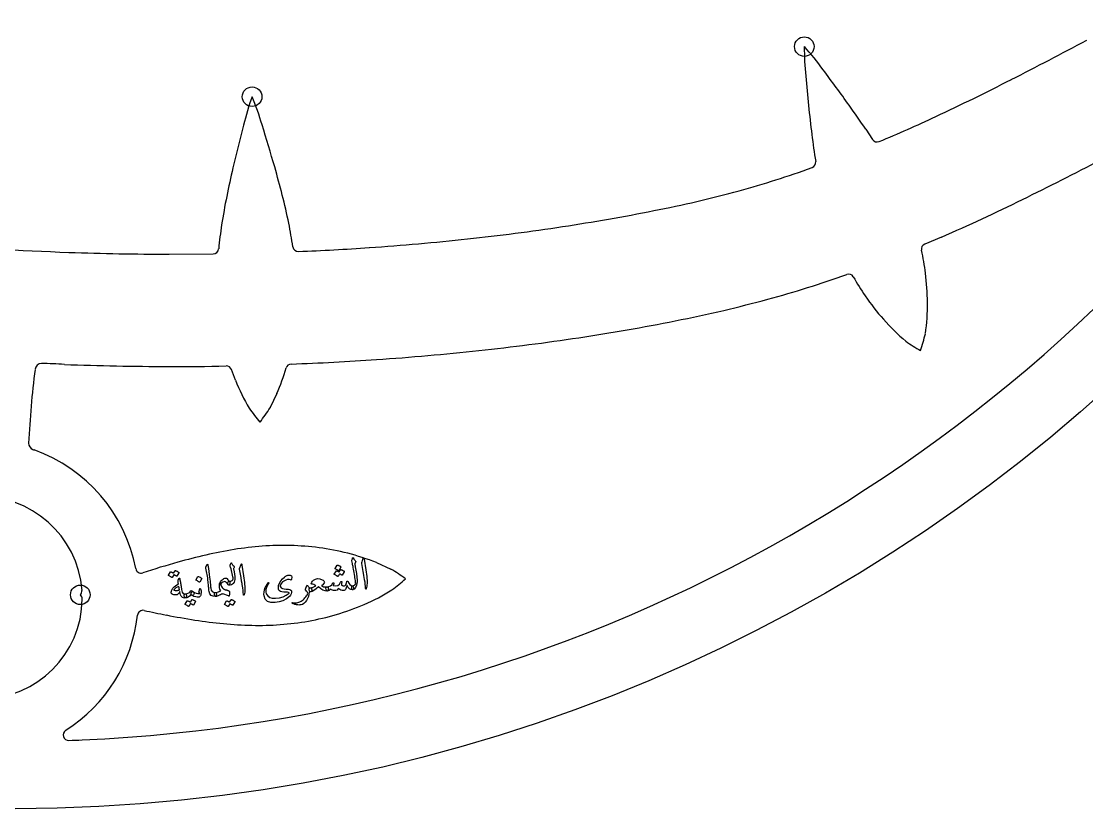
# Model space of a CAD drawing. Header units: millimetres. Extents: x -74 to 74, y -74 to 74.
# Drawn here: x 0.29 to 48.87, y -74.25 to -38.33 of the extents above; entities that cross this region are included whole.
import ezdxf

# ---------------------------------------------------------------- set-up
doc = ezdxf.new("R2010")
doc.units = ezdxf.units.MM
for name, color, linetype in [('CUT_INNER', 6, 'Continuous'), ('CUT_OUTER', 1, 'Continuous'), ('ENGRAVE', 7, 'Continuous'), ('TEXT', 5, 'Continuous')]:
    doc.layers.add(name, color=color, linetype=linetype)

msp = doc.modelspace()

# ---------------------------------------------------------------- linework, layer by layer
at = {"layer": 'CUT_INNER'}
for points in [[(38.79, -43.252), (39.095, -43.719)], [(42.244, -48.173), (41.48, -48.494)], [(7.021, -48.954), (9.039, -48.939)], [(10.05, -54.702), (9.871, -54.215)], [(11.943, -55.31), (11.635, -55.954), (11.633, -55.959)], [(16.484, -63.023), (17.136, -63.315), (17.14, -63.317)], [(2.977, -64.491), (2.979, -64.49)], [(2.986, -64.5), (2.977, -64.491)]]:
    msp.add_lwpolyline(points, dxfattribs=at)
for centre, radius, start, end in [((-63.415, 171.722), 238.94, 297.09926, 298.02881), ((47.304, -39.599), 11.313, 179.4165, 186.2927), ((27.645, -47.118), 11.312, 35.5637, 42.4473), ((0, -0.002), 71.176, 272.46126, 325.38239), ((-31.295, -91.707), 85.214, 35.55302, 36.90329), ((131.55, -32.474), 95.856, 185.00638, 185.80847), ((-3.881, 55.385), 108.255, 295.06552, 297.09811), ((21.423, -45.661), 11.303, 159.8733, 166.7556), ((0.381, -46.178), 11.322, 16.0266, 22.9041), ((94.786, -36.265), 58.898, 185.75838, 187.05413), ((2.431, -67.614), 43.766, 33.8232, 35.5644), ((19.584, 4.636), 52.345, 292.2456, 295.3328), ((97.771, -65.734), 90.243, 165.45527, 166.73024), ((-70.067, -68.484), 85.214, 16.01441, 17.36468), ((67.978, -39.611), 31.882, 187.0036, 189.2358), ((39.304, -43.582), 0.25, 213.1425, 292.7333), ((-21.796, 91.185), 153.407, 296.20214, 297.69718), ((52.574, -55.055), 43.801, 166.7563, 168.4948), ((-30.225, -57.058), 43.766, 14.2846, 16.0258), ((21.288, -3.396), 44.246, 285.383, 289.8925), ((36.263, -44.766), 0.25, 288.8882, 8.718), ((18.485, 7.488), 55.485, 281.0614, 285.1921), ((36.489, -51.785), 27.387, 168.4866, 171.2428), ((-14.328, -53.014), 27.362, 11.5317, 14.2927), ((6.175, 34.36), 90.071, 293.60647, 296.19816), ((11.847, 39.417), 88.094, 278.56745, 281.31436), ((-3.506, -50.861), 16.328, 7.9075, 11.7182), ((25.841, -50.194), 16.621, 171.0746, 174.8951), ((9.603, 54.207), 103.054, 276.14202, 278.57629), ((7.022, 81.051), 130.001, 265.03182, 267.98825), ((8.168, 67.409), 116.334, 273.93723, 276.14886), ((41.577, -48.724), 0.25, 112.7337, 192.0529), ((7.213, 85.808), 134.762, 267.97841, 269.91845), ((9.037, -48.689), 0.25, 270.4054, 354.1205), ((12.914, -48.577), 0.25, 188.6628, 272.3964), ((9.629, 41.286), 90.173, 272.09454, 274.15117), ((32.112, -50.943), 9.472, 6.8313, 13.2224), ((21.664, -4.678), 48.032, 285.2838, 289.79), ((38.007, -50.109), 0.25, 29.8076, 108.8882), ((46.379, -45.525), 9.294, 208.6749, 215.0274), ((30.283, -51.241), 11.323, 0.3852, 7.2277), ((48.093, -44.428), 11.328, 214.5976, 221.4327), ((13.837, 25.936), 79.628, 283.42036, 284.9103), ((32.408, -51.261), 9.198, 351.7606, 0.6001), ((18.2, 8.811), 61.958, 281.07681, 283.17087), ((46.525, -45.858), 9.206, 221.2161, 230.098), ((11.829, 39.523), 93.323, 278.55041, 281.29269), ((9.591, 54.306), 108.274, 276.12843, 278.55885), ((45.326, -46.295), 8.128, 234.6112, 240.2734), ((32.251, -50.414), 9.51, 341.999, 346.8375), ((8.163, 67.469), 121.515, 273.92674, 276.135), ((8.736, 56.212), 110.245, 272.00103, 274.03057), ((45.855, -59.827), 45.293, 172.8716, 177.1488), ((1.207, -54.238), 0.297, 90.6705, 173.8101), ((1.082, -68.974), 15.033, 85.5273, 89.5371), ((7.213, 85.805), 139.879, 267.9688, 269.90899), ((7.607, 28.555), 82.632, 269.57257, 271.40322), ((9.636, -54.302), 0.25, 20.1885, 91.3919), ((3.072, -51.509), 9.651, 336.8052, 344.1757), ((12.596, -54.216), 0.25, 92.3971, 162.5948), ((18.605, -51.302), 9.206, 201.6775, 210.5594), ((17.329, -51.312), 8.128, 215.0726, 220.7348), ((3.63, -50.821), 9.51, 322.4604, 327.2989), ((0.915, -57.582), 0.297, 178.387, 249.3882), ((1.284, -56.63), 1.318, 248.9331, 251.8248), ((-1.542, -64.632), 7.169, 10.7261, 70.3107), ((-1.542, -64.632), 4.609, 4.2493, 359.3534), ((13.082, -81.698), 19.517, 99.1199, 102.9526), ((12.418, -77.575), 15.342, 94.2744, 99.1115), ((12.246, -75.328), 13.088, 88.5987, 94.2571), ((12.268, -74.242), 12.002, 82.3577, 88.5773), ((12.324, -73.806), 11.562, 75.7555, 82.3477), ((12.541, -73), 10.728, 68.4346, 75.8164), ((19.339, -105.349), 43.988, 105.7076, 107.8948), ((14.84, -89.343), 27.362, 102.9525, 105.7136), ((5.747, -63.25), 0.25, 190.9025, 287.6603), ((12.203, -71.445), 9.51, 53.8812, 58.7197), ((12.354, -57.737), 8.128, 306.4934, 312.1556), ((2.805, -64.311), 0.249, 314.1092, 4.6489), ((2.816, -64.683), 0.25, 359.6484, 46.9998), ((12.311, -56.462), 9.206, 293.0983, 301.9803), ((11.44, -54.527), 11.328, 286.4798, 293.315), ((-1.542, -64.632), 7.168, 302.5537, 353.6612), ((5.831, -65.45), 0.25, 77.9664, 174.0891), ((15.639, -20.338), 45.915, 257.7331, 259.0277), ((13.426, -32.082), 33.964, 258.9223, 261.1551), ((11.32, -54.131), 11.742, 280.0795, 286.4897), ((11.713, -43.099), 22.815, 261.1512, 264.4432), ((11.161, -48.756), 17.131, 264.4471, 268.7904), ((11.093, -51.844), 14.043, 268.8033, 274.0732), ((11.203, -53.447), 12.436, 274.0935, 280.0607), ((2.45, -70.885), 0.25, 122.6997, 271.9336), ((0.888, -22.239), 48.921, 271.8405, 272.5415)]:
    msp.add_arc(centre, radius, start, end, dxfattribs=at)
at = {"layer": 'CUT_OUTER'}
msp.add_circle((0, 0), 74.25, dxfattribs=at)
at = {"layer": 'ENGRAVE'}
for centre in [(35.991, -39.483), (10.81, -41.771), (2.977, -64.491)]:
    msp.add_circle(centre, 0.446, dxfattribs=at)
at = {"layer": 'TEXT'}
for points in [[(8.765, -63.112), (8.769, -63.105), (8.772, -63.101), (8.775, -63.099), (8.779, -63.099), (8.784, -63.101), (8.788, -63.109), (8.793, -63.122), (8.797, -63.141), (8.822, -63.293), (8.842, -63.434), (8.859, -63.563), (8.873, -63.681), (8.883, -63.782), (8.892, -63.872), (8.9, -63.952), (8.907, -64.022), (8.913, -64.081), (8.918, -64.129), (8.922, -64.167), (8.925, -64.195), (8.947, -64.277), (8.99, -64.336), (9.054, -64.372), (9.139, -64.385), (9.163, -64.39), (9.179, -64.404), (9.186, -64.426), (9.186, -64.457), (9.179, -64.506), (9.17, -64.541), (9.16, -64.562), (9.148, -64.57), (9.029, -64.56), (8.94, -64.517), (8.88, -64.442), (8.85, -64.334), (8.843, -64.282), (8.837, -64.23), (8.831, -64.177), (8.826, -64.125), (8.821, -64.072), (8.816, -64.02), (8.811, -63.967), (8.806, -63.914), (8.797, -63.812), (8.788, -63.721), (8.777, -63.641), (8.765, -63.57), (8.752, -63.502), (8.736, -63.43), (8.72, -63.354), (8.701, -63.273), (8.698, -63.258), (8.698, -63.245), (8.7, -63.233), (8.705, -63.221)], [(9.865, -63.039), (9.868, -63.041), (9.872, -63.045), (9.877, -63.051), (9.882, -63.061), (9.9, -63.095), (9.923, -63.128), (9.952, -63.161), (9.987, -63.193), (9.996, -63.204), (10.001, -63.216), (10, -63.229), (9.994, -63.242), (9.976, -63.27), (9.964, -63.292), (9.957, -63.306), (9.956, -63.314), (9.988, -63.445), (10.01, -63.558), (10.023, -63.653), (10.026, -63.729), (10.021, -63.794), (10.008, -63.857), (9.985, -63.917), (9.954, -63.974), (9.919, -64.012), (9.874, -64.037), (9.816, -64.048), (9.748, -64.046), (9.734, -64.041), (9.723, -64.031), (9.714, -64.015), (9.709, -63.994), (9.706, -63.969), (9.706, -63.947), (9.709, -63.927), (9.715, -63.91), (9.723, -63.895), (9.736, -63.884), (9.754, -63.877), (9.777, -63.874), (9.844, -63.866), (9.897, -63.846), (9.933, -63.813), (9.954, -63.767), (9.951, -63.751), (9.948, -63.736), (9.946, -63.722), (9.944, -63.709), (9.941, -63.697), (9.939, -63.685), (9.937, -63.675), (9.934, -63.666), (9.855, -63.306), (9.852, -63.295), (9.85, -63.285), (9.846, -63.275), (9.843, -63.266), (9.839, -63.257), (9.836, -63.249), (9.832, -63.241), (9.829, -63.234), (9.811, -63.194), (9.807, -63.181), (9.805, -63.169), (9.805, -63.159), (9.806, -63.149), (9.813, -63.132), (9.819, -63.116), (9.825, -63.102), (9.83, -63.089), (9.835, -63.078), (9.84, -63.068), (9.845, -63.059), (9.849, -63.052), (9.854, -63.047), (9.858, -63.043), (9.861, -63.04), (9.865, -63.039)], [(10.292, -63.139), (10.31, -63.1), (10.325, -63.086), (10.337, -63.097), (10.347, -63.133), (10.419, -63.631), (10.462, -63.938), (10.48, -64.183), (10.474, -64.368), (10.443, -64.492), (10.436, -64.502), (10.431, -64.507), (10.425, -64.509), (10.421, -64.505), (10.417, -64.499), (10.414, -64.491), (10.412, -64.482), (10.411, -64.471), (10.406, -64.382), (10.398, -64.288), (10.385, -64.189), (10.367, -64.085), (10.363, -64.058), (10.351, -63.984), (10.332, -63.865), (10.305, -63.699), (10.242, -63.33), (10.24, -63.311), (10.24, -63.293), (10.242, -63.276), (10.247, -63.261)], [(14.691, -63.141), (14.693, -63.138), (14.697, -63.136), (14.701, -63.136), (14.707, -63.136), (14.728, -63.142), (14.748, -63.15), (14.767, -63.158), (14.786, -63.167), (14.804, -63.177), (14.822, -63.188), (14.839, -63.199), (14.857, -63.212), (14.861, -63.217), (14.863, -63.222), (14.863, -63.226), (14.861, -63.231), (14.771, -63.391), (14.768, -63.394), (14.763, -63.394), (14.757, -63.392), (14.75, -63.388), (14.744, -63.384), (14.735, -63.378), (14.722, -63.371), (14.706, -63.361), (14.686, -63.35), (14.662, -63.337), (14.634, -63.322), (14.603, -63.305), (14.598, -63.302), (14.596, -63.299), (14.596, -63.296), (14.598, -63.293)], [(15.361, -62.911), (15.373, -62.877), (15.382, -62.85), (15.389, -62.83), (15.393, -62.817), (15.396, -62.809), (15.4, -62.803), (15.406, -62.799), (15.412, -62.797), (15.42, -62.798), (15.426, -62.802), (15.432, -62.808), (15.436, -62.817), (15.455, -62.86), (15.477, -62.898), (15.503, -62.932), (15.531, -62.962), (15.539, -62.971), (15.542, -62.982), (15.539, -62.995), (15.531, -63.009), (15.489, -63.075), (15.494, -63.103), (15.498, -63.131), (15.503, -63.158), (15.507, -63.185), (15.512, -63.211), (15.516, -63.236), (15.52, -63.262), (15.524, -63.286), (15.564, -63.514), (15.59, -63.693), (15.603, -63.822), (15.602, -63.902), (15.57, -64.047), (15.525, -64.156), (15.466, -64.228), (15.394, -64.263), (15.392, -64.263), (15.39, -64.263), (15.388, -64.263), (15.386, -64.263), (15.373, -64.252), (15.364, -64.226), (15.359, -64.185), (15.357, -64.129), (15.358, -64.108), (15.363, -64.093), (15.372, -64.083), (15.385, -64.079), (15.436, -64.066), (15.479, -64.045), (15.512, -64.016), (15.536, -63.979), (15.532, -63.936), (15.527, -63.888), (15.519, -63.833), (15.511, -63.773), (15.5, -63.707), (15.488, -63.636), (15.475, -63.56), (15.46, -63.478), (15.446, -63.398), (15.434, -63.326), (15.422, -63.261), (15.412, -63.206), (15.403, -63.158), (15.396, -63.118), (15.39, -63.087), (15.386, -63.063), (15.36, -62.948), (15.359, -62.936), (15.359, -62.926), (15.359, -62.918), (15.361, -62.911)], [(15.867, -62.865), (15.884, -62.827), (15.9, -62.813), (15.912, -62.823), (15.922, -62.859), (15.994, -63.358), (16.037, -63.664), (16.055, -63.909), (16.049, -64.094), (16.017, -64.218), (16.011, -64.228), (16.005, -64.234), (16, -64.235), (15.995, -64.231), (15.992, -64.225), (15.989, -64.218), (15.987, -64.208), (15.986, -64.197), (15.981, -64.108), (15.973, -64.014), (15.959, -63.915), (15.942, -63.811), (15.938, -63.784), (15.926, -63.711), (15.907, -63.591), (15.88, -63.425), (15.817, -63.057), (15.815, -63.037), (15.815, -63.019), (15.817, -63.002), (15.822, -62.987)], [(7.298, -63.393), (7.301, -63.39), (7.304, -63.389), (7.309, -63.388), (7.314, -63.388), (7.335, -63.395), (7.355, -63.402), (7.374, -63.41), (7.393, -63.419), (7.411, -63.429), (7.429, -63.44), (7.446, -63.452), (7.464, -63.465), (7.467, -63.469), (7.469, -63.473), (7.468, -63.478), (7.467, -63.483), (7.376, -63.644), (7.373, -63.646), (7.37, -63.646), (7.364, -63.644), (7.357, -63.64), (7.353, -63.637), (7.345, -63.632), (7.335, -63.626), (7.322, -63.618), (7.305, -63.61), (7.286, -63.599), (7.263, -63.588), (7.237, -63.574), (7.165, -63.699), (7.162, -63.703), (7.157, -63.704), (7.152, -63.702), (7.145, -63.698), (7.139, -63.694), (7.13, -63.688), (7.117, -63.681), (7.101, -63.671), (7.081, -63.66), (7.057, -63.647), (7.029, -63.632), (6.997, -63.615), (6.994, -63.612), (6.992, -63.609), (6.993, -63.606), (6.995, -63.603), (7.088, -63.449), (7.09, -63.446), (7.093, -63.444), (7.098, -63.443), (7.104, -63.444), (7.121, -63.448), (7.138, -63.454), (7.154, -63.461), (7.17, -63.468), (7.186, -63.476), (7.201, -63.485), (7.216, -63.495), (7.23, -63.505)], [(12.562, -63.811), (12.495, -63.792), (12.421, -63.795), (12.341, -63.819), (12.253, -63.865), (12.199, -63.908), (12.154, -63.957), (12.119, -64.014), (12.094, -64.078), (12.091, -64.091), (12.092, -64.104), (12.095, -64.117), (12.1, -64.131), (12.135, -64.173), (12.191, -64.204), (12.269, -64.222), (12.368, -64.229), (12.465, -64.234), (12.537, -64.25), (12.582, -64.275), (12.601, -64.31), (12.607, -64.384), (12.595, -64.451), (12.567, -64.511), (12.521, -64.564), (12.374, -64.675), (12.216, -64.76), (12.046, -64.817), (11.865, -64.848), (11.665, -64.844), (11.513, -64.792), (11.409, -64.691), (11.353, -64.541), (11.347, -64.458), (11.354, -64.367), (11.376, -64.268), (11.413, -64.161), (11.426, -64.131), (11.439, -64.102), (11.453, -64.074), (11.468, -64.047), (11.483, -64.022), (11.498, -63.996), (11.514, -63.972), (11.531, -63.948), (11.541, -63.938), (11.549, -63.934), (11.557, -63.935), (11.564, -63.942), (11.568, -63.951), (11.569, -63.96), (11.568, -63.97), (11.564, -63.979), (11.486, -64.119), (11.442, -64.243), (11.432, -64.353), (11.456, -64.448), (11.521, -64.546), (11.612, -64.612), (11.731, -64.648), (11.876, -64.653), (12.06, -64.629), (12.225, -64.583), (12.37, -64.514), (12.496, -64.424), (12.504, -64.416), (12.506, -64.409), (12.504, -64.402), (12.497, -64.395), (12.469, -64.383), (12.42, -64.374), (12.352, -64.368), (12.264, -64.365), (12.173, -64.359), (12.104, -64.341), (12.055, -64.313), (12.027, -64.274), (12.013, -64.228), (12.007, -64.178), (12.01, -64.126), (12.021, -64.072), (12.062, -63.963), (12.12, -63.862), (12.197, -63.769), (12.291, -63.683), (12.317, -63.663), (12.341, -63.645), (12.365, -63.629), (12.389, -63.617), (12.411, -63.606), (12.433, -63.599), (12.454, -63.593), (12.474, -63.59), (12.552, -63.593), (12.601, -63.625), (12.622, -63.685), (12.614, -63.774), (12.606, -63.798), (12.594, -63.812), (12.58, -63.817), (12.562, -63.811)], [(14.842, -63.346), (14.845, -63.344), (14.848, -63.342), (14.853, -63.341), (14.859, -63.342), (14.879, -63.348), (14.899, -63.355), (14.918, -63.364), (14.937, -63.373), (14.955, -63.382), (14.973, -63.393), (14.991, -63.405), (15.008, -63.418), (15.011, -63.422), (15.013, -63.427), (15.013, -63.431), (15.011, -63.437), (14.921, -63.597), (14.918, -63.599), (14.914, -63.599), (14.909, -63.597), (14.902, -63.594), (14.897, -63.591), (14.89, -63.587), (14.881, -63.582), (14.869, -63.575), (14.855, -63.567), (14.838, -63.557), (14.818, -63.547), (14.796, -63.535), (14.73, -63.653), (14.727, -63.656), (14.722, -63.657), (14.717, -63.655), (14.71, -63.65), (14.704, -63.647), (14.694, -63.641), (14.682, -63.633), (14.665, -63.624), (14.646, -63.612), (14.622, -63.599), (14.594, -63.584), (14.562, -63.567), (14.559, -63.564), (14.557, -63.561), (14.557, -63.558), (14.559, -63.555), (14.652, -63.403), (14.655, -63.4), (14.659, -63.398), (14.663, -63.398), (14.669, -63.398), (14.683, -63.403), (14.698, -63.408), (14.712, -63.413), (14.726, -63.419), (14.74, -63.425), (14.754, -63.432), (14.767, -63.44), (14.78, -63.448)], [(7.48, -63.751), (7.491, -63.738), (7.5, -63.736), (7.508, -63.745), (7.513, -63.766), (7.515, -63.779), (7.518, -63.796), (7.522, -63.818), (7.527, -63.845), (7.533, -63.877), (7.54, -63.915), (7.548, -63.958), (7.556, -64.006), (7.564, -64.053), (7.571, -64.096), (7.578, -64.133), (7.583, -64.165), (7.588, -64.193), (7.591, -64.215), (7.594, -64.232), (7.596, -64.244), (7.61, -64.318), (7.628, -64.375), (7.65, -64.415), (7.676, -64.439), (7.693, -64.448), (7.714, -64.453), (7.739, -64.455), (7.766, -64.453), (7.783, -64.455), (7.796, -64.462), (7.806, -64.475), (7.811, -64.494), (7.814, -64.516), (7.815, -64.539), (7.813, -64.562), (7.808, -64.586), (7.801, -64.606), (7.794, -64.622), (7.785, -64.632), (7.776, -64.637), (7.722, -64.639), (7.675, -64.632), (7.636, -64.615), (7.603, -64.588), (7.574, -64.548), (7.55, -64.495), (7.53, -64.428), (7.513, -64.348), (7.487, -64.399), (7.459, -64.439), (7.431, -64.468), (7.401, -64.487), (7.377, -64.495), (7.348, -64.499), (7.314, -64.499), (7.276, -64.495), (7.236, -64.488), (7.202, -64.48), (7.175, -64.469), (7.153, -64.456), (7.136, -64.44), (7.124, -64.423), (7.118, -64.405), (7.117, -64.386), (7.121, -64.362), (7.128, -64.335), (7.138, -64.306), (7.151, -64.274), (7.165, -64.242), (7.178, -64.216), (7.19, -64.196), (7.199, -64.183), (7.254, -64.13), (7.313, -64.079), (7.378, -64.031), (7.448, -63.986), (7.444, -63.947), (7.44, -63.914), (7.438, -63.885), (7.436, -63.862), (7.436, -63.843), (7.439, -63.825), (7.444, -63.809), (7.451, -63.796)], [(7.469, -64.111), (7.396, -64.14), (7.334, -64.174), (7.285, -64.214), (7.246, -64.259), (7.244, -64.265), (7.244, -64.27), (7.247, -64.275), (7.253, -64.279), (7.275, -64.287), (7.299, -64.293), (7.324, -64.297), (7.351, -64.298), (7.379, -64.297), (7.41, -64.294), (7.441, -64.288), (7.475, -64.281), (7.48, -64.279), (7.486, -64.275), (7.491, -64.271), (7.497, -64.265), (7.495, -64.248), (7.492, -64.231), (7.489, -64.213), (7.486, -64.194), (7.482, -64.174), (7.478, -64.154), (7.474, -64.132), (7.469, -64.111)], [(8.343, -63.664), (8.345, -63.661), (8.349, -63.659), (8.353, -63.658), (8.359, -63.659), (8.4, -63.673), (8.438, -63.691), (8.474, -63.712), (8.508, -63.738), (8.512, -63.742), (8.514, -63.745), (8.513, -63.75), (8.511, -63.754), (8.423, -63.914), (8.419, -63.918), (8.415, -63.919), (8.409, -63.917), (8.402, -63.913), (8.396, -63.909), (8.387, -63.904), (8.374, -63.896), (8.358, -63.886), (8.338, -63.875), (8.314, -63.862), (8.286, -63.847), (8.255, -63.83), (8.251, -63.827), (8.248, -63.824), (8.248, -63.821), (8.25, -63.818)], [(9.387, -64.01), (9.391, -64.04), (9.402, -64.074), (9.42, -64.111), (9.446, -64.153), (9.457, -64.168), (9.468, -64.183), (9.48, -64.196), (9.492, -64.208), (9.505, -64.219), (9.518, -64.229), (9.531, -64.239), (9.545, -64.246), (9.551, -64.249), (9.559, -64.252), (9.568, -64.255), (9.58, -64.258), (9.593, -64.261), (9.608, -64.265), (9.626, -64.268), (9.644, -64.272), (9.659, -64.276), (9.673, -64.279), (9.686, -64.283), (9.698, -64.287), (9.71, -64.291), (9.72, -64.296), (9.73, -64.3), (9.74, -64.305), (9.756, -64.313), (9.767, -64.325), (9.775, -64.34), (9.778, -64.358), (9.778, -64.409), (9.777, -64.454), (9.773, -64.493), (9.768, -64.527), (9.764, -64.54), (9.757, -64.548), (9.748, -64.549), (9.736, -64.545), (9.646, -64.503), (9.574, -64.474), (9.519, -64.457), (9.481, -64.453), (9.448, -64.457), (9.41, -64.469), (9.366, -64.486), (9.316, -64.51), (9.29, -64.523), (9.266, -64.534), (9.244, -64.544), (9.222, -64.552), (9.202, -64.559), (9.183, -64.564), (9.165, -64.568), (9.148, -64.57), (9.136, -64.567), (9.126, -64.559), (9.116, -64.546), (9.107, -64.526), (9.1, -64.503), (9.096, -64.48), (9.095, -64.457), (9.097, -64.435), (9.101, -64.415), (9.11, -64.4), (9.123, -64.39), (9.139, -64.385), (9.216, -64.372), (9.282, -64.354), (9.337, -64.331), (9.381, -64.304), (9.344, -64.229), (9.324, -64.152), (9.32, -64.072), (9.333, -63.99), (9.356, -63.942), (9.372, -63.929), (9.383, -63.952), (9.387, -64.01)], [(9.383, -64.008), (9.379, -64.025), (9.373, -64.037), (9.366, -64.044), (9.356, -64.047), (9.339, -64.042), (9.329, -64.031), (9.327, -64.014), (9.331, -63.99), (9.348, -63.943), (9.372, -63.898), (9.404, -63.855), (9.443, -63.815), (9.486, -63.779), (9.528, -63.753), (9.572, -63.736), (9.616, -63.728), (9.635, -63.729), (9.651, -63.734), (9.665, -63.743), (9.676, -63.756), (9.709, -63.805), (9.736, -63.841), (9.757, -63.863), (9.772, -63.872), (9.78, -63.876), (9.786, -63.885), (9.791, -63.899), (9.794, -63.919), (9.796, -63.942), (9.794, -63.964), (9.791, -63.986), (9.785, -64.007), (9.778, -64.024), (9.77, -64.037), (9.759, -64.044), (9.748, -64.046), (9.725, -64.039), (9.702, -64.024), (9.681, -63.999), (9.66, -63.966), (9.639, -63.934), (9.618, -63.91), (9.595, -63.896), (9.572, -63.89), (9.523, -63.896), (9.476, -63.915), (9.432, -63.946), (9.39, -63.989), (9.389, -63.994), (9.387, -63.998), (9.385, -64.003), (9.383, -64.008)], [(13.246, -64.241), (13.301, -64.074), (13.308, -64.061), (13.314, -64.054), (13.321, -64.054), (13.327, -64.061), (13.346, -64.088), (13.364, -64.112), (13.381, -64.132), (13.397, -64.147), (13.415, -64.159), (13.434, -64.167), (13.454, -64.172), (13.476, -64.172), (13.498, -64.177), (13.514, -64.193), (13.525, -64.221), (13.53, -64.26), (13.529, -64.3), (13.521, -64.329), (13.507, -64.348), (13.485, -64.356), (13.469, -64.358), (13.452, -64.359), (13.435, -64.36), (13.418, -64.36), (13.415, -64.361), (13.412, -64.363), (13.41, -64.367), (13.408, -64.373), (13.402, -64.47), (13.38, -64.565), (13.341, -64.658), (13.287, -64.75), (13.226, -64.83), (13.165, -64.889), (13.107, -64.929), (13.049, -64.948), (12.994, -64.955), (12.944, -64.958), (12.898, -64.957), (12.856, -64.951), (12.836, -64.947), (12.814, -64.941), (12.791, -64.934), (12.766, -64.927), (12.74, -64.918), (12.712, -64.908), (12.684, -64.897), (12.654, -64.883), (12.647, -64.88), (12.641, -64.877), (12.637, -64.873), (12.635, -64.868), (12.633, -64.861), (12.633, -64.856), (12.635, -64.852), (12.638, -64.849), (12.642, -64.847), (12.647, -64.845), (12.652, -64.845), (12.658, -64.846), (12.723, -64.856), (12.784, -64.859), (12.84, -64.856), (12.892, -64.847), (12.943, -64.831), (12.993, -64.81), (13.041, -64.784), (13.088, -64.754), (13.133, -64.72), (13.178, -64.68), (13.221, -64.637), (13.263, -64.589), (13.294, -64.545), (13.319, -64.502), (13.336, -64.46), (13.347, -64.419), (13.342, -64.39), (13.325, -64.358), (13.296, -64.323), (13.256, -64.284), (13.249, -64.275), (13.245, -64.265), (13.244, -64.254), (13.246, -64.241)], [(14.223, -64.136), (14.253, -64.139), (14.274, -64.151), (14.286, -64.173), (14.288, -64.204), (14.28, -64.253), (14.268, -64.289), (14.252, -64.311), (14.232, -64.32), (14.137, -64.316), (14.041, -64.282), (13.943, -64.22), (13.843, -64.128), (13.728, -64.227), (13.63, -64.298), (13.548, -64.341), (13.483, -64.356), (13.461, -64.353), (13.443, -64.339), (13.428, -64.315), (13.416, -64.282), (13.411, -64.237), (13.419, -64.204), (13.44, -64.182), (13.474, -64.172), (13.506, -64.168), (13.537, -64.161), (13.567, -64.153), (13.597, -64.142), (13.626, -64.129), (13.655, -64.114), (13.684, -64.096), (13.711, -64.077), (13.675, -64.049), (13.631, -64.028), (13.58, -64.013), (13.521, -64.004), (13.516, -64.002), (13.512, -63.998), (13.51, -63.991), (13.51, -63.982), (13.518, -63.95), (13.537, -63.914), (13.568, -63.875), (13.609, -63.831), (13.697, -63.773), (13.792, -63.748), (13.894, -63.758), (14.004, -63.802), (14.05, -63.831), (14.083, -63.861), (14.102, -63.89), (14.108, -63.92), (14.098, -63.953), (14.072, -63.989), (14.03, -64.03), (13.972, -64.074), (14.017, -64.104), (14.073, -64.124), (14.142, -64.135), (14.223, -64.136)], [(14.478, -63.975), (14.483, -63.964), (14.49, -63.955), (14.497, -63.948), (14.505, -63.943), (14.513, -63.941), (14.52, -63.942), (14.527, -63.946), (14.534, -63.952), (14.539, -63.961), (14.54, -63.972), (14.539, -63.985), (14.534, -63.999), (14.53, -64.007), (14.527, -64.015), (14.524, -64.023), (14.52, -64.031), (14.517, -64.039), (14.513, -64.047), (14.509, -64.056), (14.505, -64.064), (14.62, -64.088), (14.716, -64.071), (14.79, -64.013), (14.844, -63.914), (14.85, -63.903), (14.856, -63.894), (14.862, -63.887), (14.869, -63.882), (14.877, -63.88), (14.884, -63.881), (14.891, -63.884), (14.898, -63.889), (14.903, -63.897), (14.905, -63.906), (14.905, -63.917), (14.902, -63.93), (14.893, -63.961), (14.887, -63.987), (14.885, -64.007), (14.886, -64.023), (14.894, -64.045), (14.91, -64.062), (14.934, -64.075), (14.965, -64.083), (14.998, -64.085), (15.027, -64.082), (15.051, -64.072), (15.07, -64.057), (15.086, -64.033), (15.101, -63.997), (15.115, -63.948), (15.128, -63.888), (15.13, -63.881), (15.134, -63.876), (15.141, -63.872), (15.151, -63.871), (15.162, -63.871), (15.17, -63.874), (15.176, -63.879), (15.181, -63.886), (15.225, -63.968), (15.274, -64.027), (15.328, -64.064), (15.387, -64.078), (15.399, -64.083), (15.41, -64.094), (15.418, -64.111), (15.425, -64.134), (15.43, -64.159), (15.432, -64.182), (15.431, -64.203), (15.427, -64.222), (15.421, -64.239), (15.414, -64.252), (15.406, -64.26), (15.396, -64.263), (15.317, -64.254), (15.248, -64.219), (15.19, -64.159), (15.141, -64.072), (15.138, -64.068), (15.136, -64.066), (15.133, -64.068), (15.13, -64.073), (15.114, -64.132), (15.099, -64.18), (15.084, -64.218), (15.069, -64.246), (15.053, -64.266), (15.035, -64.281), (15.014, -64.291), (14.992, -64.297), (14.923, -64.296), (14.863, -64.279), (14.811, -64.247), (14.768, -64.199), (14.727, -64.242), (14.682, -64.274), (14.632, -64.294), (14.576, -64.303), (14.522, -64.3), (14.474, -64.288), (14.433, -64.265), (14.398, -64.232), (14.359, -64.269), (14.319, -64.296), (14.276, -64.313), (14.232, -64.32), (14.214, -64.312), (14.199, -64.287), (14.187, -64.245), (14.178, -64.185), (14.18, -64.167), (14.187, -64.152), (14.202, -64.142), (14.223, -64.136), (14.315, -64.117), (14.388, -64.084), (14.442, -64.036), (14.478, -63.975)], [(8.152, -64.46), (8.133, -64.496), (8.113, -64.518), (8.093, -64.528), (8.073, -64.524), (8.071, -64.522), (8.067, -64.52), (8.061, -64.516), (8.054, -64.511), (8.046, -64.506), (8.036, -64.499), (8.024, -64.491), (8.01, -64.482), (7.951, -64.547), (7.892, -64.594), (7.834, -64.624), (7.776, -64.637), (7.756, -64.632), (7.739, -64.616), (7.726, -64.589), (7.716, -64.55), (7.713, -64.511), (7.72, -64.481), (7.738, -64.461), (7.766, -64.451), (7.849, -64.431), (7.918, -64.403), (7.974, -64.365), (8.016, -64.317), (8.027, -64.307), (8.039, -64.302), (8.053, -64.305), (8.069, -64.313), (8.072, -64.314), (8.075, -64.316), (8.079, -64.32), (8.084, -64.323), (8.09, -64.328), (8.096, -64.334), (8.104, -64.34), (8.112, -64.348), (8.141, -64.375), (8.157, -64.403), (8.161, -64.431), (8.152, -64.46)], [(8.065, -64.516), (8.042, -64.496), (8.029, -64.47), (8.026, -64.438), (8.035, -64.401), (8.055, -64.366), (8.073, -64.345), (8.091, -64.337), (8.108, -64.342), (8.187, -64.389), (8.265, -64.421), (8.343, -64.437), (8.42, -64.439), (8.423, -64.439), (8.425, -64.437), (8.425, -64.434), (8.426, -64.431), (8.424, -64.424), (8.417, -64.414), (8.407, -64.401), (8.393, -64.385), (8.39, -64.38), (8.388, -64.375), (8.387, -64.37), (8.388, -64.365), (8.43, -64.221), (8.432, -64.216), (8.434, -64.212), (8.438, -64.209), (8.441, -64.208), (8.445, -64.209), (8.449, -64.211), (8.452, -64.214), (8.454, -64.218), (8.472, -64.263), (8.483, -64.308), (8.489, -64.354), (8.488, -64.399), (8.48, -64.456), (8.469, -64.502), (8.454, -64.538), (8.434, -64.564), (8.419, -64.578), (8.405, -64.589), (8.392, -64.596), (8.381, -64.599), (8.312, -64.604), (8.237, -64.592), (8.154, -64.562), (8.065, -64.516)], [(8.064, -64.715), (8.067, -64.712), (8.07, -64.711), (8.075, -64.71), (8.081, -64.71), (8.101, -64.717), (8.121, -64.724), (8.14, -64.732), (8.159, -64.741), (8.177, -64.751), (8.195, -64.762), (8.213, -64.774), (8.23, -64.787), (8.233, -64.791), (8.235, -64.795), (8.235, -64.8), (8.233, -64.805), (8.142, -64.966), (8.14, -64.968), (8.136, -64.968), (8.13, -64.966), (8.124, -64.962), (8.119, -64.959), (8.111, -64.954), (8.101, -64.948), (8.088, -64.941), (8.071, -64.932), (8.052, -64.921), (8.029, -64.91), (8.004, -64.896), (7.932, -65.021), (7.928, -65.025), (7.924, -65.026), (7.918, -65.024), (7.911, -65.02), (7.905, -65.016), (7.896, -65.01), (7.883, -65.003), (7.867, -64.993), (7.847, -64.982), (7.823, -64.969), (7.795, -64.954), (7.764, -64.937), (7.76, -64.934), (7.759, -64.931), (7.759, -64.928), (7.761, -64.925), (7.854, -64.77), (7.856, -64.768), (7.86, -64.766), (7.864, -64.765), (7.87, -64.766), (7.887, -64.77), (7.904, -64.776), (7.921, -64.782), (7.937, -64.79), (7.952, -64.798), (7.967, -64.807), (7.982, -64.817), (7.996, -64.827)], [(9.853, -64.717), (9.855, -64.715), (9.859, -64.713), (9.863, -64.712), (9.869, -64.713), (9.889, -64.719), (9.909, -64.726), (9.929, -64.735), (9.947, -64.743), (9.966, -64.753), (9.983, -64.764), (10.001, -64.776), (10.018, -64.789), (10.022, -64.793), (10.023, -64.798), (10.023, -64.802), (10.021, -64.808), (9.931, -64.968), (9.928, -64.97), (9.924, -64.97), (9.919, -64.969), (9.912, -64.965), (9.907, -64.961), (9.9, -64.956), (9.889, -64.95), (9.876, -64.943), (9.86, -64.934), (9.84, -64.924), (9.818, -64.912), (9.792, -64.899), (9.72, -65.023), (9.717, -65.027), (9.712, -65.028), (9.707, -65.027), (9.7, -65.022), (9.694, -65.019), (9.684, -65.013), (9.671, -65.005), (9.655, -64.996), (9.635, -64.984), (9.611, -64.971), (9.584, -64.956), (9.552, -64.939), (9.549, -64.936), (9.547, -64.933), (9.547, -64.93), (9.549, -64.927), (9.642, -64.773), (9.645, -64.77), (9.648, -64.769), (9.653, -64.768), (9.658, -64.768), (9.676, -64.773), (9.693, -64.778), (9.709, -64.785), (9.725, -64.792), (9.741, -64.801), (9.756, -64.81), (9.77, -64.819), (9.784, -64.829)]]:
    msp.add_lwpolyline(points, close=True, dxfattribs=at)

doc.saveas('drawing.dxf')
